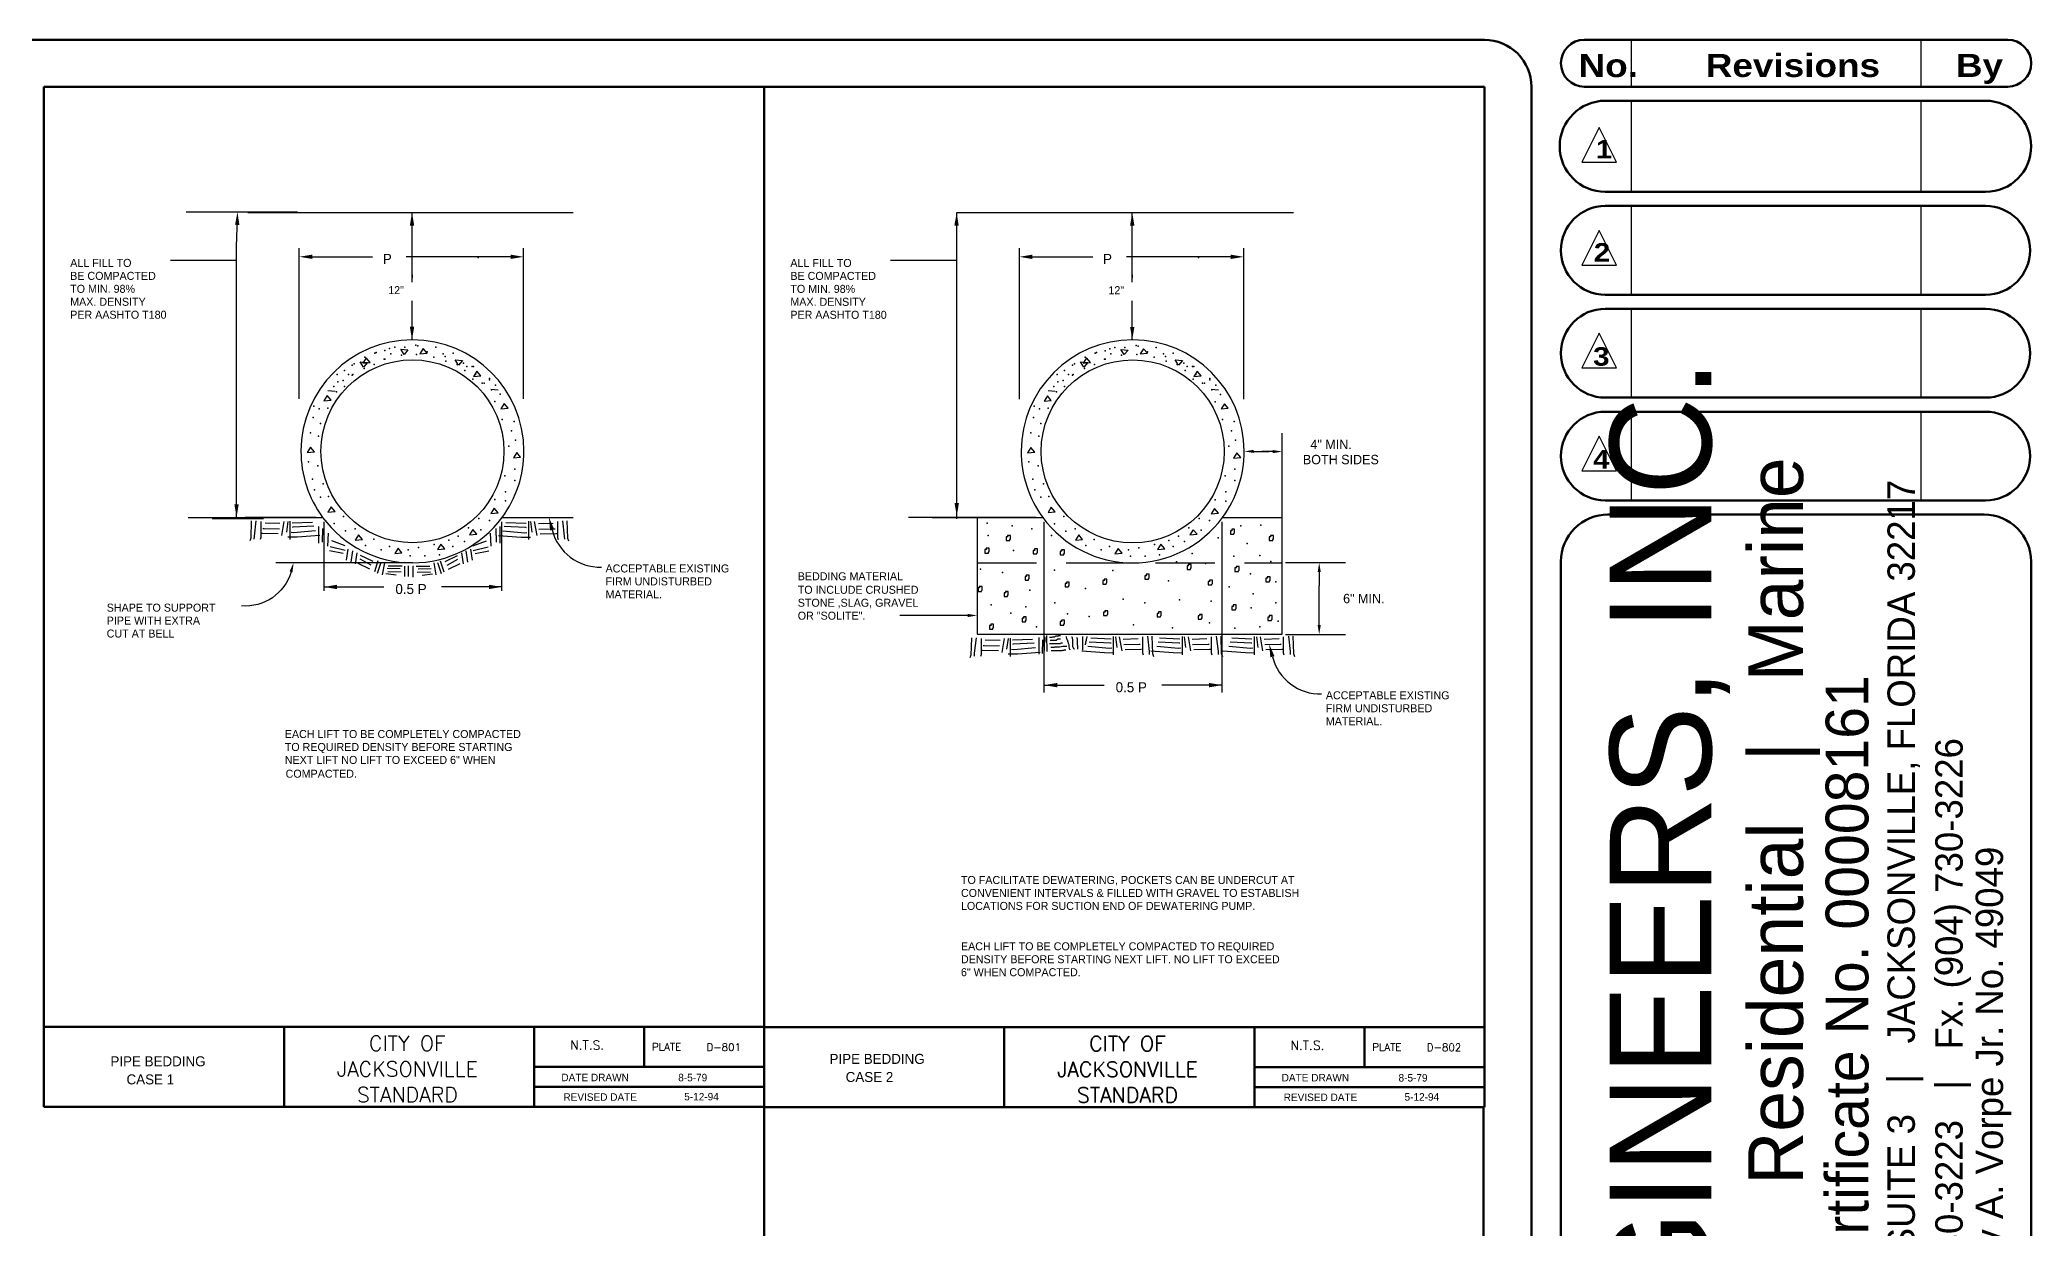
# Paper-space layout 'WS DET' of a CAD drawing. Header units: feet, sheet in inches. Extents: x -12.2 to 22.7, y -7.4 to 15.4.
# Drawn here: x 14.35 to 22.73, y 10.41 to 15.41 of the extents above; entities that cross this region are included whole.
import ezdxf
from ezdxf.enums import TextEntityAlignment as Align

# ---------------------------------------------------------------- set-up
doc = ezdxf.new("R2010")
doc.units = ezdxf.units.FT
doc.header["$MEASUREMENT"] = 0
doc.linetypes.add('HIDDEN', pattern=[0.375, 0.25, -0.125])
doc.layers.add('Border', color=118, linetype='Continuous', lineweight=70)
doc.layers.add('PNT_MRK', color=7, linetype='Continuous')
doc.layers.add('TBLK', color=7, linetype='Continuous')
doc.styles.add('AVA LOGO', font='')
doc.styles.add('ITALICC', font='simplex', dxfattribs={"height": 0.005333})
doc.styles.add('ROMAND', font='ariblk.ttf')
doc.styles.add('SIMPLEX', font='simplex.shx', dxfattribs={"width": 0.9, "height": 0.08})
doc.styles.get('AVA LOGO').set_extended_font_data('Agency FB')

# ---------------------------------------------------------------- blocks, each defined once
blk = doc.blocks.new('A$Ca8f96253')
for p, q in [((33.2237, 11.2131), (33.2237, 11.4103)), ((34.4419, 11.2131), (34.4419, 11.4103)), ((33.2237, 10.7703), (33.2237, 11.1538)), ((34.4419, 10.7703), (34.4419, 11.1538)), ((33.0876, 11.041), (33.0147, 10.8953)), ((33.1605, 10.8953), (33.0876, 11.041)), ((33.0147, 10.8953), (33.1605, 10.8953)), ((33.2237, 10.3374), (33.2237, 10.7109)), ((34.4419, 10.3374), (34.4419, 10.7109)), ((33.0876, 10.6081), (33.0147, 10.4623)), ((33.1605, 10.4623), (33.0876, 10.6081)), ((33.0147, 10.4623), (33.1605, 10.4623)), ((33.2237, 9.9044), (33.2237, 10.278)), ((34.4419, 9.9044), (34.4419, 10.278)), ((33.0876, 10.1751), (33.0147, 10.0294)), ((33.1605, 10.0294), (33.0876, 10.1751)), ((33.0147, 10.0294), (33.1605, 10.0294)), ((33.2237, 9.4715), (33.2237, 9.8451)), ((34.4419, 9.4715), (34.4419, 9.8438)), ((33.0876, 9.7422), (33.0147, 9.5964)), ((33.1605, 9.5964), (33.0876, 9.7422)), ((33.0147, 9.5964), (33.1605, 9.5964))]:
    blk.add_line(p, q)
at = {"layer": 'Border'}
for points in [[(32.8026, 11.2123), (32.8026, -11.2123, -0.414214), (32.6047, -11.4103), (1.4979, -11.4103, -0.414214), (1.3, -11.2123), (1.3, 11.2123, -0.414214), (1.4979, 11.4103), (32.6047, 11.4103, -0.414214)], [(33.0249, 11.2131, -1), (33.0249, 11.4103), (34.8069, 11.4103, -1), (34.8069, 11.2131)], [(33.1131, 10.7703), (34.7138, 10.7703, 1), (34.7138, 11.1538), (33.1131, 11.1538, 1)], [(33.1131, 10.7109, 1), (33.1131, 10.3374), (34.7138, 10.3374, 1), (34.7138, 10.7109)], [(33.1131, 10.278, 1), (33.1131, 9.9044), (34.7138, 9.9044, 1), (34.7138, 10.278)], [(34.7138, 9.8451), (33.1131, 9.8451, 1), (33.1131, 9.4715), (34.7138, 9.4715, 1)], [(32.9263, 9.2142, -0.414214), (33.1242, 9.4121), (34.7076, 9.4121, -0.414214), (34.9055, 9.2142), (34.9055, 3.1445, -0.414214), (34.7076, 2.9466), (33.1242, 2.9466, -0.414214), (32.9263, 3.1445)]]:
    blk.add_lwpolyline(points, format="xyb", close=True, dxfattribs=at)
at = {"style": 'ROMAND'}
for s, height, p in [('No.', 0.09716, (33.0004, 11.2533)), ('Revisions', 0.09716, (33.5358, 11.2538)), ('By', 0.09716, (34.5886, 11.2539)), ('1', 0.0777, (33.0734, 10.9113)), ('2', 0.0777, (33.0647, 10.477)), ('3', 0.0777, (33.0618, 10.0389)), ('4', 0.0777, (33.0618, 9.606))]:
    blk.add_text(s, height=height, dxfattribs=at).set_placement(p)
at = {"style": 'AVA LOGO'}
for s, height, p in [('AVA ENGINEERS, INC.', 0.4268, (33.5591, 7.0036)), ('Commercial   |   Residential   |   Marine', 0.230472, (33.9454, 7.0036)), ('4201 BAYMEADOWS RD, SUITE 3   |   JACKSONVILLE, FLORIDA 32217', 0.115236, (34.416, 7.0036)), ('Florida Certificate No. 00008161', 0.18, (34.2205, 7.0036)), ('Ph. (904) 730-3223   |   Fx. (904) 730-3226', 0.115236, (34.6172, 7.0036)), ('Henry A. Vorpe Jr. No. 49049', 0.115236, (34.787, 7.0036))]:
    blk.add_text(s, height=height, rotation=90, dxfattribs=at).set_placement(p, align=Align.CENTER)
blk = doc.blocks.new('STNDBLK', base_point=(0, 0))
at = {"layer": 'Border'}
for p, q in [((0, 10.2), (0, 0)), ((7.2, 10.2), (0, 10.2)), ((7.2, 0.4), (7.2, 10.2)), ((0, 0.8), (7.2, 0.8)), ((2.4, 0.8), (2.4, 0)), ((4.9, 0.8), (4.9, 0.4)), ((6, 0.4), (6, 0.8)), ((4.9, 0.4), (7.2, 0.4)), ((4.9, 0.4), (4.9, 0)), ((7.2, 0), (7.2, 0.4)), ((4.9, 0.2), (7.2, 0.2)), ((0, 0), (7.2, 0))]:
    blk.add_line(p, q, dxfattribs=at)
at = {"style": 'ITALICC'}
for s, p in [('CITY OF', (3.632, 0.561)), ('JACKSONVILLE', (3.632, 0.304)), ('STANDARD', (3.632, 0.047))]:
    blk.add_text(s, height=0.15, dxfattribs=at).set_placement(p, align=Align.CENTER)
at = {"style": 'SIMPLEX'}
blk.add_text('PLATE', height=0.075, dxfattribs=at).set_placement((6.078, 0.563))
for s, p in [('DATE DRAWN', (5.51, 0.295)), ('REVISED DATE', (5.561, 0.099))]:
    blk.add_text(s, height=0.075).set_placement(p, align=Align.MIDDLE)
for tag, height, p in [('SCALE', 0.09, (5.431, 0.618)), ('PLATE_NO.', 0.075, (6.796, 0.598))]:
    blk.add_attdef(tag, text='', height=height, dxfattribs=at).set_placement(p, align=Align.MIDDLE)
for tag, p in [('DATE_DRAWN', (6.486, 0.294)), ('REVDATE', (6.574, 0.103))]:
    blk.add_attdef(tag, text='', height=0.075).set_placement(p, align=Align.MIDDLE)
blk = doc.blocks.new('ROCK')
for p, q in [((-0.24, 0.32), (-0.5, 0.32)), ((-0.5, 0.32), (-0.5, -0.38)), ((0.33, 0.61), (-0.24, 0.61)), ((-0.24, 0.61), (-0.24, 0.45)), ((-0.11, 0.45), (-0.24, 0.32)), ((0.33, -0.09), (0.33, 0.61)), ((-0.5, -0.38), (0.2, -0.38)), ((0.2, -0.25), (0.33, -0.09)), ((0.2, -0.38), (0.2, -0.25))]:
    blk.add_line(p, q)

psp = doc.layouts.new('WS DET')

# ---------------------------------------------------------------- linework, layer by layer
for p, q in [((14.89759, 14.48292), (15.17231, 14.48292)), ((17.9284, 14.48274), (18.20318, 14.48274)), ((19.57593, 12.90928), (19.57593, 13.75495)), ((19.45602, 13.67849), (19.52051, 13.67849)), ((19.53646, 13.67764), (19.49026, 13.67764)), ((15.55996, 13.42234), (15.59064, 13.42513)), ((16.24609, 13.41676), (16.27677, 13.41955)), ((18.59093, 13.42191), (18.62162, 13.42469)), ((19.27723, 13.41633), (19.30792, 13.41912)), ((18.29257, 13.40032), (18.29257, 12.90928)), ((15.91615, 13.20963), (15.34166, 13.20963)), ((19.59096, 13.21049), (19.84311, 13.21049)), ((19.73226, 13.17102), (19.73226, 13.11296)), ((19.73226, 12.94734), (19.73226, 13.11296)), ((18.2531, 12.98787), (17.96763, 12.98787)), ((18.29257, 12.90928), (19.57593, 12.90928)), ((19.59096, 12.90787), (19.84311, 12.90787)), ((18.57535, 12.83776), (18.57535, 12.83988)), ((18.57535, 12.83988), (18.57613, 12.83988)), ((18.57535, 12.83267), (18.57535, 12.83776)), ((18.57535, 12.83776), (18.57535, 12.83776)), ((18.57613, 12.86603), (18.57613, 12.86886)), ((18.57613, 12.86886), (18.57672, 12.86886)), ((18.57613, 12.86377), (18.57613, 12.86603)), ((18.57613, 12.86603), (18.57613, 12.86603)), ((18.57613, 12.86165), (18.57613, 12.86377)), ((18.57613, 12.86377), (18.57613, 12.86377)), ((18.57613, 12.85953), (18.57613, 12.86165)), ((18.57613, 12.86165), (18.57613, 12.86165)), ((18.57613, 12.85727), (18.57613, 12.85953)), ((18.57613, 12.85953), (18.57613, 12.85953)), ((18.57613, 12.85515), (18.57613, 12.85727)), ((18.57613, 12.85727), (18.57613, 12.85727)), ((18.57613, 12.85289), (18.57613, 12.85515)), ((18.57613, 12.85515), (18.57613, 12.85515)), ((18.57613, 12.85006), (18.57613, 12.85289)), ((18.57613, 12.85289), (18.57613, 12.85289)), ((18.57613, 12.84709), (18.57613, 12.85006)), ((18.57613, 12.85006), (18.57613, 12.85006)), ((18.57613, 12.84497), (18.57613, 12.84709)), ((18.57613, 12.84709), (18.57613, 12.84709)), ((18.57613, 12.84285), (18.57613, 12.84497)), ((18.57613, 12.84497), (18.57613, 12.84497)), ((18.57613, 12.83988), (18.57613, 12.84285)), ((18.57613, 12.84285), (18.57613, 12.84285)), ((18.57672, 12.87098), (18.57672, 12.87395)), ((18.57672, 12.87395), (18.5775, 12.87395)), ((18.57672, 12.86886), (18.57672, 12.87098)), ((18.57672, 12.87098), (18.57672, 12.87098)), ((18.57828, 12.89571), (18.5775, 12.89571)), ((18.5775, 12.87607), (18.5775, 12.87903)), ((18.5775, 12.87903), (18.57828, 12.87903)), ((18.5775, 12.87395), (18.5775, 12.87607)), ((18.5775, 12.87607), (18.5775, 12.87607)), ((18.57828, 12.89487), (18.57828, 12.89571)), ((18.57828, 12.89275), (18.57828, 12.89487)), ((18.57828, 12.89487), (18.57828, 12.89487)), ((18.57828, 12.88907), (18.57828, 12.89275)), ((18.57828, 12.89275), (18.57828, 12.89275)), ((18.57828, 12.88624), (18.57828, 12.88907)), ((18.57828, 12.88907), (18.57828, 12.88907)), ((18.57828, 12.88327), (18.57828, 12.88624)), ((18.57828, 12.88624), (18.57828, 12.88624)), ((18.57828, 12.88115), (18.57828, 12.88327)), ((18.57828, 12.88327), (18.57828, 12.88327)), ((18.57828, 12.87903), (18.57828, 12.88115)), ((18.57828, 12.88115), (18.57828, 12.88115)), ((18.58687, 12.83564), (18.5855, 12.90292)), ((18.59702, 12.89642), (18.60209, 12.89642)), ((18.59702, 12.86956), (18.64346, 12.86956)), ((18.59994, 12.88327), (18.62375, 12.88327)), ((18.60209, 12.89642), (18.60424, 12.89713)), ((18.60209, 12.85444), (18.61809, 12.85444)), ((18.60365, 12.83988), (18.6499, 12.83988)), ((18.60424, 12.89713), (18.60873, 12.89713)), ((18.60873, 12.89713), (18.61087, 12.89854)), ((18.61087, 12.89854), (18.62024, 12.89854)), ((18.61809, 12.85444), (18.62024, 12.85585)), ((18.62024, 12.89854), (18.62239, 12.90066)), ((18.62024, 12.85585), (18.62668, 12.85585)), ((18.62239, 12.90066), (18.62453, 12.90222)), ((18.62375, 12.88327), (18.62609, 12.88412)), ((18.62453, 12.90222), (18.62961, 12.90222)), ((18.62609, 12.88412), (18.62746, 12.88624)), ((18.62668, 12.85585), (18.62883, 12.85656)), ((18.62746, 12.88624), (18.63175, 12.88907)), ((18.62883, 12.85656), (18.63976, 12.85656)), ((18.62961, 12.90222), (18.63253, 12.90137)), ((18.63175, 12.88907), (18.6339, 12.88992)), ((18.63253, 12.90137), (18.63468, 12.90222)), ((18.6339, 12.88992), (18.64405, 12.88992)), ((18.63468, 12.90222), (18.63683, 12.90292)), ((18.63683, 12.90292), (18.64405, 12.90292)), ((18.63976, 12.85656), (18.65361, 12.85868)), ((18.64346, 12.87183), (18.64776, 12.87253)), ((18.64346, 12.86956), (18.64346, 12.87183)), ((18.64776, 12.87253), (18.65127, 12.87253)), ((18.6499, 12.83988), (18.65283, 12.84214)), ((18.65283, 12.84214), (18.65849, 12.84214)), ((18.65361, 12.85868), (18.66942, 12.85868)), ((18.65849, 12.84214), (18.66083, 12.84356)), ((18.66083, 12.84356), (18.66591, 12.84356)), ((18.66591, 12.90137), (18.66727, 12.89854)), ((18.66727, 12.89854), (18.66805, 12.88992)), ((18.66805, 12.88992), (18.67157, 12.88624)), ((18.67157, 12.88624), (18.67449, 12.87762)), ((18.67449, 12.87762), (18.67586, 12.87395)), ((18.67586, 12.87395), (18.67586, 12.87183)), ((18.67586, 12.87183), (18.67664, 12.86815)), ((18.67664, 12.86815), (18.6782, 12.86518)), ((18.6782, 12.86518), (18.67879, 12.85727)), ((18.67879, 12.85727), (18.67957, 12.84865)), ((18.67957, 12.84865), (18.68093, 12.84638)), ((18.68093, 12.84638), (18.6825, 12.84426)), ((18.6825, 12.84426), (18.68328, 12.84285)), ((18.68972, 12.89925), (18.6905, 12.89713)), ((18.6905, 12.89713), (18.69186, 12.89487)), ((18.69186, 12.89487), (18.69323, 12.89133)), ((18.69323, 12.89133), (18.69401, 12.88766)), ((18.69401, 12.88766), (18.69401, 12.85797)), ((18.69401, 12.85797), (18.69557, 12.85585)), ((18.69557, 12.85585), (18.69694, 12.85218)), ((18.69694, 12.85218), (18.6983, 12.84935)), ((18.6983, 12.84935), (18.70064, 12.84709)), ((18.70064, 12.84709), (18.70064, 12.84638)), ((18.71216, 12.89487), (18.71216, 12.89275)), ((18.71216, 12.89275), (18.71294, 12.89062)), ((18.71294, 12.89062), (18.71294, 12.86518)), ((18.71294, 12.86518), (18.71431, 12.86165)), ((18.71431, 12.86165), (18.71431, 12.84568)), ((18.71431, 12.84568), (18.71509, 12.84568)), ((18.73538, 12.89925), (18.73538, 12.84214)), ((18.74904, 12.86815), (18.74983, 12.87027)), ((18.74904, 12.86448), (18.74904, 12.86815)), ((18.74983, 12.87027), (18.75041, 12.87395)), ((18.75041, 12.87833), (18.75119, 12.88045)), ((18.75041, 12.87395), (18.75041, 12.87833)), ((18.75119, 12.88045), (18.75275, 12.88412)), ((18.75275, 12.88412), (18.75334, 12.88695)), ((18.75334, 12.88907), (18.75412, 12.89204)), ((18.75334, 12.88695), (18.75334, 12.88907)), ((18.75412, 12.89204), (18.7549, 12.89416)), ((18.7549, 12.89416), (18.75627, 12.89713)), ((18.75627, 12.89713), (18.75627, 12.89925))]:
    psp.add_line(p, q)
at = {"linetype": 'HIDDEN'}
psp.add_line((18.29257, 13.20915), (19.57593, 13.20915), dxfattribs=at)
for points, format in [([(15.40513, 13.1717, -0.3583555), (15.19709, 13.02826, 80.8822279)], "xyb"), ([(15.416, 13.20963, 0, 0.01314, 0), (15.40513, 13.1717, 0, 0, 0)], "xyseb")]:
    psp.add_lwpolyline(points, format=format)
for p in [(15.58692, 13.37433), (15.62633, 13.405), (15.63511, 13.34367), (15.67453, 13.35243), (16.15216, 13.35681), (16.19606, 13.39624), (16.20464, 13.34805), (16.23976, 13.38747), (18.33492, 13.37657), (18.33843, 13.32512), (18.43952, 13.36456), (18.52344, 13.35268), (18.60596, 13.32512), (18.6179, 13.37389), (18.65732, 13.40456), (18.6661, 13.34321), (18.70552, 13.35198), (19.18327, 13.35636), (19.22718, 13.39579), (19.23577, 13.3476), (19.2709, 13.38703), (19.40283, 13.36456), (19.48714, 13.36809), (15.71843, 13.28234), (15.75355, 13.30862), (15.78418, 13.26482), (15.8191, 13.27796), (15.89812, 13.26482), (15.94183, 13.27358), (16.00758, 13.28672), (16.02943, 13.24291), (16.06885, 13.30424), (16.08641, 13.27796), (16.10826, 13.32176), (16.1346, 13.29986), (18.44593, 13.26137), (18.74943, 13.28187), (18.78456, 13.30816), (18.8152, 13.26434), (18.85014, 13.27749), (18.92918, 13.26434), (18.97289, 13.27311), (19.03866, 13.28625), (19.06052, 13.24243), (19.09994, 13.30378), (19.1175, 13.27749), (19.13936, 13.32131), (19.16571, 13.2994), (19.19811, 13.24922), (19.30642, 13.31466), (19.42859, 13.29063), (15.9069, 13.23853), (15.96817, 13.23853), (18.30639, 13.18222), (18.39928, 13.16837), (18.61786, 13.17869), (18.86415, 13.17699), (18.93796, 13.23805), (18.99924, 13.23805), (19.13193, 13.21374), (19.25314, 13.20625), (19.37355, 13.2372), (19.44245, 13.16328), (19.48206, 13.24074), (19.52851, 13.21487), (18.51462, 13.09445), (18.74881, 13.10123), (19.09818, 13.13402), (19.35287, 13.10816), (19.45454, 13.0789), (19.5492, 13.12879), (18.35127, 13.03239), (18.43383, 12.99805), (18.49745, 13.02377), (18.61962, 13.04102), (18.67309, 12.99451), (18.90709, 13.05656), (18.99842, 13.04102), (19.14463, 13.05303), (19.27715, 13.04794), (19.44596, 13.02038), (19.5492, 13.04102), (18.54233, 12.93953), (18.76423, 12.9842), (18.95022, 12.94815), (19.11536, 12.936), (19.27031, 12.95663), (19.37707, 12.9343), (19.48206, 12.93939), (19.55954, 12.96356)]:
    psp.add_point(p)
for points in [[(19.45602, 13.67191), (19.45602, 13.68507), (19.41655, 13.67849)], [(19.53646, 13.68422), (19.53646, 13.67106), (19.57593, 13.67764)], [(19.72568, 13.17102), (19.73884, 13.17102), (19.73226, 13.21049)], [(18.2531, 12.99445), (18.2531, 12.98129), (18.29257, 12.98787)], [(19.73884, 12.94734), (19.72568, 12.94734), (19.73226, 12.90787)]]:
    psp.add_solid(points)
at = {"layer": 'PNT_MRK'}
for p, q in [((14.96379, 14.68671), (15.4327, 14.68671)), ((15.22412, 14.68392), (16.59284, 14.68392)), ((15.91435, 14.39093), (15.91435, 14.68392)), ((18.20686, 13.3953), (18.20686, 14.6838)), ((18.20686, 14.6838), (19.62406, 14.6838)), ((18.94541, 14.39073), (18.94541, 14.6838)), ((15.1775, 14.64037), (15.17598, 14.56116)), ((15.17598, 13.39574), (15.17598, 14.56116)), ((15.43987, 13.8993), (15.43987, 14.53414)), ((16.3836, 13.8993), (16.3836, 14.53414)), ((18.47081, 13.89898), (18.47081, 14.53397)), ((19.41477, 13.89898), (19.41477, 14.53397)), ((15.49459, 14.49753), (15.74857, 14.49753)), ((16.32888, 14.49753), (15.88969, 14.49753)), ((15.91434, 14.42209), (15.91435, 14.40956)), ((18.52555, 14.49736), (18.77958, 14.49736)), ((19.36004, 14.49736), (18.92074, 14.49736)), ((18.9454, 14.4219), (18.94541, 14.40936)), ((15.91435, 14.14809), (15.91435, 14.31207)), ((18.94541, 14.14783), (18.94541, 14.31186)), ((15.86677, 14.10825), (15.89745, 14.10547)), ((15.88071, 14.08595), (15.86677, 14.10825)), ((15.89745, 14.10547), (15.88071, 14.08595)), ((15.9616, 14.11103), (15.94765, 14.08872)), ((15.94765, 14.08872), (15.97833, 14.09151)), ((15.97833, 14.09151), (15.9616, 14.11103)), ((18.89781, 14.10799), (18.9285, 14.1052)), ((18.91176, 14.08567), (18.89781, 14.10799)), ((18.9285, 14.1052), (18.91176, 14.08567)), ((18.99267, 14.11076), (18.97872, 14.08845)), ((18.97872, 14.08845), (19.0094, 14.09124)), ((19.0094, 14.09124), (18.99267, 14.11076)), ((15.69663, 14.05528), (15.72731, 14.05249)), ((15.71057, 14.03297), (15.69663, 14.05528)), ((15.72173, 14.07199), (15.70778, 14.04969)), ((15.70778, 14.04969), (15.73846, 14.05247)), ((15.72731, 14.05249), (15.71057, 14.03297)), ((15.73846, 14.05247), (15.72173, 14.07199)), ((16.09548, 14.06364), (16.12616, 14.06085)), ((16.10942, 14.04134), (16.09548, 14.06364)), ((16.12616, 14.06085), (16.10942, 14.04134)), ((16.18752, 14.01623), (16.17357, 13.99392)), ((16.17357, 13.99392), (16.20425, 13.99671)), ((16.20425, 13.99671), (16.18752, 14.01623)), ((18.72763, 14.055), (18.75832, 14.05221)), ((18.74158, 14.03269), (18.72763, 14.055)), ((18.75274, 14.07171), (18.73879, 14.0494)), ((18.73879, 14.0494), (18.76948, 14.05219)), ((18.75832, 14.05221), (18.74158, 14.03269)), ((18.76948, 14.05219), (18.75274, 14.07171)), ((19.12658, 14.06336), (19.15727, 14.06057)), ((19.14053, 14.04105), (19.12658, 14.06336)), ((19.15727, 14.06057), (19.14053, 14.04105)), ((19.21864, 14.01594), (19.20469, 13.99363)), ((19.20469, 13.99363), (19.23538, 13.99642)), ((19.23538, 13.99642), (19.21864, 14.01594)), ((15.55717, 13.91306), (15.54322, 13.89076)), ((15.5739, 13.89355), (15.55717, 13.91306)), ((15.55996, 13.93539), (15.59064, 13.9326)), ((16.24609, 13.94096), (16.27677, 13.93817)), ((18.58814, 13.91275), (18.57419, 13.89044)), ((18.60488, 13.89323), (18.58814, 13.91275)), ((18.59093, 13.93507), (18.62162, 13.93229)), ((19.27723, 13.94065), (19.30792, 13.93786)), ((15.54322, 13.89076), (15.5739, 13.89355)), ((16.30187, 13.87961), (16.28793, 13.8573)), ((16.28793, 13.8573), (16.31861, 13.86009)), ((16.31861, 13.86009), (16.30187, 13.87961)), ((18.57419, 13.89044), (18.60488, 13.89323)), ((19.33303, 13.87928), (19.31908, 13.85697)), ((19.31908, 13.85697), (19.34976, 13.85976)), ((19.34976, 13.85976), (19.33303, 13.87928)), ((15.48744, 13.69558), (15.47349, 13.67328)), ((15.47349, 13.67328), (15.50417, 13.67607)), ((15.50417, 13.67607), (15.48744, 13.69558)), ((16.35487, 13.67328), (16.34092, 13.65097)), ((16.3716, 13.65376), (16.35487, 13.67328)), ((18.51839, 13.69522), (18.50444, 13.67291)), ((18.50444, 13.67291), (18.53513, 13.67569)), ((18.53513, 13.67569), (18.51839, 13.69522)), ((19.38603, 13.67291), (19.37208, 13.65059)), ((19.40277, 13.65338), (19.38603, 13.67291)), ((16.34092, 13.65097), (16.3716, 13.65376)), ((19.37208, 13.65059), (19.40277, 13.65338)), ((15.5739, 13.44465), (15.55996, 13.42234)), ((15.59064, 13.42513), (15.5739, 13.44465)), ((16.26004, 13.43907), (16.24609, 13.41676)), ((16.27677, 13.41955), (16.26004, 13.43907)), ((18.60488, 13.44422), (18.59093, 13.42191)), ((18.62162, 13.42469), (18.60488, 13.44422)), ((19.29118, 13.43864), (19.27723, 13.41633)), ((19.30792, 13.41912), (19.29118, 13.43864)), ((14.97245, 13.40055), (15.43642, 13.40055)), ((15.07293, 13.39574), (15.28933, 13.39574)), ((15.51036, 13.40076), (15.21249, 13.40076)), ((15.22412, 13.40076), (15.53821, 13.40076)), ((15.54406, 13.09171), (15.54406, 13.38253)), ((15.68899, 13.32747), (15.67504, 13.30516)), ((15.70573, 13.30795), (15.68899, 13.32747)), ((16.17092, 13.34937), (16.15697, 13.32707)), ((16.15697, 13.32707), (16.18765, 13.32985)), ((16.18765, 13.32985), (16.17092, 13.34937)), ((16.29248, 13.09171), (16.29248, 13.38253)), ((16.29408, 13.40076), (16.59195, 13.40076)), ((18.00328, 13.40096), (18.46736, 13.40096)), ((18.10378, 13.40039), (18.32024, 13.40039)), ((18.54132, 13.40032), (18.24338, 13.40032)), ((18.25501, 13.40032), (18.56918, 13.40032)), ((18.57503, 12.66377), (18.57503, 13.38208)), ((18.71999, 13.32701), (18.70604, 13.3047)), ((18.73673, 13.30749), (18.71999, 13.32701)), ((19.20204, 13.34892), (19.18809, 13.32661)), ((19.18809, 13.32661), (19.21877, 13.3294)), ((19.21877, 13.3294), (19.20204, 13.34892)), ((19.32363, 12.66377), (19.32363, 13.38208)), ((19.32523, 13.40032), (19.57593, 13.40032)), ((15.67504, 13.30516), (15.70573, 13.30795)), ((15.85542, 13.27052), (15.84147, 13.24821)), ((15.84147, 13.24821), (15.87216, 13.251)), ((15.87216, 13.251), (15.85542, 13.27052)), ((16.03512, 13.28804), (16.02117, 13.26574)), ((16.02117, 13.26574), (16.05185, 13.26853)), ((16.05185, 13.26853), (16.03512, 13.28804)), ((18.70604, 13.3047), (18.73673, 13.30749)), ((18.88646, 13.27005), (18.87251, 13.24774)), ((18.87251, 13.24774), (18.9032, 13.25053)), ((18.9032, 13.25053), (18.88646, 13.27005)), ((19.06621, 13.28758), (19.05226, 13.26526)), ((19.05226, 13.26526), (19.08294, 13.26805)), ((19.08294, 13.26805), (19.06621, 13.28758)), ((15.54406, 13.10802), (15.79588, 13.10802)), ((16.29248, 13.10802), (16.03899, 13.10802)), ((18.57503, 12.69463), (18.82691, 12.69463)), ((19.32363, 12.69463), (19.07008, 12.69463))]:
    psp.add_line(p, q, dxfattribs=at)
for points, format in [([(16.49054, 13.40076, 0, 0.01822, 0), (16.50415, 13.34776, 0, 0, 0)], "xyseb"), ([(16.50415, 13.34776, 0.3496924), (16.71121, 13.19148, -1.0891319)], "xyb"), ([(19.52173, 12.86688, 0, 0.01823, 0), (19.53535, 12.81387, 0, 0, 0)], "xyseb"), ([(19.53535, 12.81387, 0.3496924), (19.74246, 12.65755, -1.0891319)], "xyb")]:
    psp.add_lwpolyline(points, format=format, dxfattribs=at)
for points in [[(15.23786, 13.38606), (15.23572, 13.31329), (15.23123, 13.30156)], [(15.25699, 13.38606), (15.24957, 13.32134), (15.24899, 13.30961)], [(15.27825, 13.38309), (15.27825, 13.31625), (15.27533, 13.3082)], [(15.35122, 13.33095), (15.28489, 13.33236), (15.28118, 13.33236)], [(15.3563, 13.35158), (15.29152, 13.35229), (15.28723, 13.35299)], [(15.35844, 13.37433), (15.29601, 13.37659)], [(15.37542, 13.38394), (15.36508, 13.32501)], [(15.39161, 13.38309), (15.38576, 13.3383)], [(15.40039, 13.38535), (15.40039, 13.30735)], [(15.5077, 13.34423), (15.41581, 13.33604), (15.40625, 13.33688)], [(15.49522, 13.37942), (15.40995, 13.37575)], [(15.50185, 13.36331), (15.41288, 13.35893), (15.40995, 13.35808)], [(15.52097, 13.3626), (15.52097, 13.29265)], [(15.53717, 13.3537), (15.5358, 13.29633)], [(15.56156, 13.33462), (15.55863, 13.27951)], [(16.24289, 13.33462), (16.24581, 13.27951)], [(16.26727, 13.3537), (16.26864, 13.29633)], [(16.28347, 13.3626), (16.28347, 13.29265)], [(16.29674, 13.34423), (16.38863, 13.33604), (16.39819, 13.33688)], [(16.30259, 13.36331), (16.39156, 13.35893), (16.39449, 13.35808)], [(16.30922, 13.37942), (16.39449, 13.37575)], [(16.40405, 13.38535), (16.40405, 13.30735)], [(16.41283, 13.38309), (16.41868, 13.3383)], [(16.42902, 13.38394), (16.43936, 13.32501)], [(16.446, 13.37433), (16.50843, 13.37659)], [(16.44814, 13.35158), (16.51292, 13.35229), (16.51721, 13.35299)], [(16.45322, 13.33095), (16.51955, 13.33236), (16.52326, 13.33236)], [(16.52619, 13.38309), (16.52619, 13.31625), (16.52911, 13.3082)], [(16.54746, 13.38606), (16.55487, 13.32134), (16.55545, 13.30961)], [(16.56658, 13.38606), (16.56872, 13.31329), (16.57321, 13.30156)], [(15.52624, 13.32431), (15.43122, 13.31767), (15.39161, 13.31696)], [(15.62477, 13.24857), (15.56741, 13.25959)], [(15.63277, 13.26185), (15.56955, 13.27725)], [(15.63355, 13.28163), (15.57697, 13.30156)], [(15.64389, 13.26694), (15.63726, 13.22059)], [(15.66379, 13.26029), (15.65716, 13.21182)], [(15.68213, 13.25083), (15.67472, 13.20589)], [(16.12231, 13.25083), (16.12972, 13.20589)], [(16.14065, 13.26029), (16.14728, 13.21182)], [(16.16055, 13.26694), (16.16718, 13.22059)], [(16.17089, 13.28163), (16.22747, 13.30156)], [(16.17167, 13.26185), (16.23489, 13.27725)], [(16.17967, 13.24857), (16.23703, 13.25959)], [(16.2782, 13.32431), (16.37322, 13.31767), (16.41283, 13.31696)], [(15.73716, 13.18314), (15.68721, 13.2073)], [(15.74223, 13.19925), (15.69677, 13.22426)], [(15.75042, 13.2155), (15.69813, 13.2398)], [(15.77091, 13.21762), (15.75628, 13.17212)], [(15.78281, 13.21027), (15.7674, 13.16392)], [(15.79823, 13.20956), (15.78945, 13.15954)], [(15.84739, 13.15742), (15.80408, 13.16321)], [(15.86437, 13.18455), (15.80915, 13.18526)], [(15.86886, 13.16985), (15.81286, 13.17127)], [(15.87256, 13.19557), (15.81442, 13.19557)], [(15.88466, 13.15163), (15.88466, 13.19501), (15.88466, 13.19501)], [(15.89988, 13.15163), (15.89988, 13.19685), (15.89988, 13.19685)], [(15.91861, 13.14965), (15.91861, 13.19501), (15.92056, 13.19501)], [(15.93188, 13.19557), (15.99002, 13.19557)], [(15.93558, 13.16985), (15.99158, 13.17127)], [(15.94007, 13.18455), (15.99529, 13.18526)], [(15.95705, 13.15742), (16.00036, 13.16321)], [(16.00622, 13.20956), (16.015, 13.15954)], [(16.02163, 13.21027), (16.03704, 13.16392)], [(16.03353, 13.21762), (16.04816, 13.17212)], [(16.05402, 13.2155), (16.10631, 13.2398)], [(16.06221, 13.19925), (16.10767, 13.22426)], [(16.06729, 13.18314), (16.11723, 13.2073)], [(18.26876, 12.89359), (18.26661, 12.8208), (18.26212, 12.80907)], [(18.28788, 12.89359), (18.28047, 12.82886), (18.27988, 12.81713)], [(18.30916, 12.89062), (18.30916, 12.82377), (18.30623, 12.81571)], [(18.38215, 12.83847), (18.31579, 12.83988), (18.31208, 12.83988)], [(18.38722, 12.8591), (18.32243, 12.85981), (18.31813, 12.86052)], [(18.38937, 12.88186), (18.32692, 12.88412)], [(18.40634, 12.89147), (18.396, 12.83253)], [(18.42254, 12.89062), (18.41669, 12.84582)], [(18.5572, 12.83183), (18.46216, 12.82518), (18.42254, 12.82448)], [(18.43133, 12.89289), (18.43133, 12.81486)], [(18.53866, 12.85175), (18.44674, 12.84356), (18.43718, 12.8444)], [(18.52617, 12.88695), (18.44089, 12.88327)], [(18.53281, 12.87084), (18.44382, 12.86645), (18.44089, 12.86561)], [(18.55193, 12.89472), (18.55193, 12.82476)], [(18.56813, 12.88582), (18.56677, 12.82843)], [(18.73324, 12.83861), (18.82828, 12.83197), (18.8679, 12.83126)], [(18.75841, 12.85854), (18.85033, 12.85034), (18.85989, 12.85119)], [(18.76427, 12.87762), (18.85326, 12.87324), (18.85619, 12.87239)], [(18.7709, 12.89373), (18.85619, 12.89006)], [(18.86575, 12.89967), (18.86575, 12.82165)], [(18.87453, 12.89741), (18.88039, 12.8526)], [(18.89073, 12.89826), (18.90107, 12.83932)], [(18.90771, 12.88865), (18.97016, 12.89091)], [(18.90986, 12.86589), (18.97465, 12.8666), (18.97894, 12.8673)], [(18.91493, 12.84525), (18.98128, 12.84667), (18.98499, 12.84667)], [(18.98792, 12.89741), (18.98792, 12.83055), (18.99085, 12.8225)], [(19.00919, 12.90038), (19.01661, 12.83564), (19.01719, 12.82391)], [(19.02305, 12.83861), (19.11809, 12.83197), (19.15771, 12.83126)], [(19.02832, 12.90038), (19.03046, 12.82758), (19.03495, 12.81585)], [(19.04822, 12.85854), (19.14014, 12.85034), (19.14971, 12.85119)], [(19.05408, 12.87762), (19.14307, 12.87324), (19.146, 12.87239)], [(19.06071, 12.89373), (19.146, 12.89006)], [(19.15556, 12.89967), (19.15556, 12.82165)], [(19.16434, 12.89741), (19.1702, 12.8526)], [(19.18054, 12.89826), (19.19088, 12.83932)], [(19.19752, 12.88865), (19.25997, 12.89091)], [(19.19967, 12.86589), (19.26446, 12.8666), (19.26875, 12.8673)], [(19.20474, 12.84525), (19.2711, 12.84667), (19.2748, 12.84667)], [(19.27773, 12.89741), (19.27773, 12.83055), (19.28066, 12.8225)], [(19.299, 12.90038), (19.30642, 12.83564), (19.307, 12.82391)], [(19.31813, 12.90038), (19.32028, 12.82758), (19.32476, 12.81585)], [(19.32633, 12.83861), (19.42137, 12.83197), (19.46099, 12.83126)], [(19.3515, 12.85854), (19.44342, 12.85034), (19.45298, 12.85119)], [(19.35736, 12.87762), (19.44635, 12.87324), (19.44928, 12.87239)], [(19.36399, 12.89373), (19.44928, 12.89006)], [(19.45884, 12.89967), (19.45884, 12.82165)], [(19.46762, 12.89741), (19.47348, 12.8526)], [(19.48382, 12.89826), (19.49416, 12.83932)], [(19.5008, 12.88865), (19.56325, 12.89091)], [(19.50294, 12.86589), (19.56774, 12.8666), (19.57203, 12.8673)], [(19.50802, 12.84525), (19.57437, 12.84667), (19.57808, 12.84667)], [(19.58101, 12.89741), (19.58101, 12.83055), (19.58394, 12.8225)], [(19.60228, 12.90038), (19.6097, 12.83564), (19.61028, 12.82391)], [(19.62141, 12.90038), (19.62355, 12.82758), (19.62804, 12.81585)]]:
    psp.add_lwpolyline(points, dxfattribs=at)
for centre, radius in [((15.91615, 13.67886), 0.38504), ((18.9472, 13.67849), 0.38514)]:
    psp.add_circle(centre, radius, dxfattribs=at)
for centre, radius, start, end in [((15.91615, 13.67886), 0.46923, 0.10295, 179.89705), ((18.9472, 13.67849), 0.46934, 0.10295, 179.89705), ((15.91615, 13.67886), 0.46923, 179.89705, 216.347754), ((15.91615, 13.67886), 0.46923, 323.652246, 0.10295), ((18.9472, 13.67849), 0.46934, 179.89705, 216.347754), ((18.9472, 13.67849), 0.46934, 323.652246, 0.10295), ((15.91615, 13.67886), 0.46923, 216.347754, 323.652246), ((18.9472, 13.67849), 0.46934, 216.347754, 323.652246)]:
    psp.add_arc(centre, radius, start, end, dxfattribs=at)
for p in [(16.19318, 14.49499), (19.2243, 14.49481), (15.75799, 14.09152), (15.76357, 14.0943), (15.79983, 14.10266), (15.81935, 14.11104), (15.82493, 14.08874), (15.84166, 14.1166), (15.86955, 14.08314), (15.8835, 14.1166), (15.93092, 14.12497), (15.93371, 14.08595), (15.93928, 14.12219), (15.97833, 14.0971), (16.01459, 14.1166), (16.04527, 14.08874), (16.08711, 14.09151), (18.78901, 14.09125), (18.79459, 14.09403), (18.83086, 14.10239), (18.85038, 14.11077), (18.85596, 14.08846), (18.8727, 14.11634), (18.9006, 14.08287), (18.91455, 14.11634), (18.96198, 14.1247), (18.96477, 14.08567), (18.97035, 14.12193), (19.0094, 14.09683), (19.04567, 14.11634), (19.07636, 14.08846), (19.11821, 14.09124), (15.59901, 14.00229), (15.62969, 14.01902), (15.64642, 14.0023), (15.66316, 14.04134), (15.66316, 13.99951), (15.66595, 14.00229), (15.67152, 14.0469), (15.71336, 14.02738), (15.71615, 14.0748), (15.7552, 14.04412), (15.79704, 14.06643), (15.79983, 14.06642), (16.00622, 14.0748), (16.05364, 14.07757), (16.05643, 14.05807), (16.10384, 14.04411), (16.13174, 14.04969), (16.13731, 14.01902), (16.14568, 14.03576), (16.16799, 14.03576), (16.17357, 14.03575), (16.18194, 14.0023), (18.62999, 14.00199), (18.66068, 14.01873), (18.67741, 14.00201), (18.69415, 14.04105), (18.69415, 13.99922), (18.69694, 14.00199), (18.70252, 14.04661), (18.74437, 14.02709), (18.74716, 14.07452), (18.78622, 14.04384), (18.82807, 14.06615), (18.83086, 14.06614), (19.0373, 14.07452), (19.08473, 14.07729), (19.08752, 14.05779), (19.13495, 14.04383), (19.16285, 14.0494), (19.16843, 14.01873), (19.17679, 14.03547), (19.19911, 14.03547), (19.20469, 14.03546), (19.21306, 14.00201), (15.58506, 13.9521), (15.59622, 13.92979), (15.6018, 13.97163), (15.62411, 13.97719), (15.62969, 13.95211), (16.17078, 13.98278), (16.20983, 13.96604), (16.2182, 13.96606), (16.24051, 13.98556), (16.24051, 13.98), (16.24888, 13.93816), (16.26562, 13.95768), (16.28514, 13.91864), (18.61604, 13.95179), (18.6272, 13.92948), (18.63278, 13.97133), (18.6551, 13.97689), (18.66068, 13.95181), (19.2019, 13.98249), (19.24096, 13.96574), (19.24933, 13.96575), (19.27165, 13.98526), (19.27165, 13.9797), (19.28002, 13.93785), (19.29676, 13.95737), (19.31629, 13.91833), (15.50139, 13.86845), (15.5237, 13.8573), (15.55996, 13.86009), (16.26283, 13.88797), (18.53234, 13.86813), (18.55466, 13.85697), (18.59093, 13.85976), (19.29397, 13.88765), (15.48744, 13.75693), (15.4986, 13.82105), (15.52928, 13.79596), (16.29351, 13.81269), (16.33256, 13.76529), (16.34371, 13.80432), (18.51839, 13.75657), (18.52955, 13.82072), (18.56024, 13.79562), (19.32466, 13.81235), (19.36371, 13.76494), (19.37487, 13.80398), (15.52091, 13.74298), (16.3214, 13.70116), (16.34929, 13.72625), (18.55187, 13.74263), (19.35255, 13.70079), (19.38045, 13.72589), (15.47907, 13.63424), (15.51812, 13.61752), (16.3465, 13.60357), (18.51002, 13.63386), (18.54908, 13.61713), (19.37766, 13.60318), (15.49581, 13.56175), (15.50417, 13.51714), (15.54043, 13.54223), (16.30466, 13.57569), (16.30745, 13.50878), (16.3465, 13.55617), (18.52676, 13.56135), (18.53513, 13.51673), (18.5714, 13.54183), (19.33582, 13.57529), (19.33861, 13.50836), (19.37766, 13.55577), (15.52928, 13.48647), (15.56275, 13.48926), (16.26283, 13.47532), (16.30745, 13.46974), (18.56024, 13.48605), (18.59372, 13.48884), (19.29397, 13.47489), (19.33861, 13.46932)]:
    psp.add_point(p, dxfattribs=at)
for points in [[(15.18785, 14.63182), (15.16961, 14.63217), (15.17979, 14.68671)], [(15.92353, 14.62921), (15.90529, 14.62919), (15.91435, 14.68392)], [(18.21492, 14.6289), (18.19668, 14.62925), (18.20686, 14.6838)], [(18.95459, 14.62907), (18.93634, 14.62905), (18.94541, 14.6838)], [(15.49459, 14.48841), (15.49459, 14.50665), (15.43987, 14.49753)], [(16.32888, 14.50665), (16.32888, 14.48841), (16.3836, 14.49753)], [(18.52555, 14.48823), (18.52555, 14.50648), (18.47081, 14.49736)], [(19.36004, 14.50648), (19.36004, 14.48823), (19.41477, 14.49736)], [(15.90523, 14.20281), (15.92347, 14.20281), (15.91435, 14.14809)], [(18.93629, 14.20257), (18.95453, 14.20257), (18.94541, 14.14783)], [(15.16686, 13.45527), (15.1851, 13.45527), (15.17598, 13.40055)], [(18.19773, 13.46078), (18.21598, 13.46078), (18.20686, 13.40604)], [(15.59878, 13.0989), (15.59878, 13.11714), (15.54406, 13.10802)], [(16.23776, 13.11714), (16.23776, 13.0989), (16.29248, 13.10802)], [(18.62976, 12.68551), (18.62976, 12.70376), (18.57503, 12.69463)], [(19.2689, 12.70376), (19.2689, 12.68551), (19.32363, 12.69463)]]:
    psp.add_solid(points, dxfattribs=at)

# ---------------------------------------------------------------- block references
at = {"xscale": 0.0210515078640954, "yscale": 0.0210515078640954, "zscale": 0.0210515078640954}
for p in [(19.36887, 13.3377), (18.33609, 13.25869), (18.42547, 13.31198), (18.53905, 13.2553), (18.65283, 13.25176), (19.53241, 13.31183), (18.50471, 13.14505), (19.00919, 13.14844), (19.1864, 13.18971), (19.3878, 13.18109), (18.30681, 13.09685), (18.41688, 13.07621), (18.67332, 13.11579), (18.83179, 13.1278), (19.27597, 13.12427), (19.51856, 13.13798), (18.8353, 12.99522), (19.06071, 12.99013), (19.23284, 12.97967), (19.3757, 13.01925), (18.35502, 12.93854), (18.49261, 12.9695), (18.65283, 12.95579), (19.52714, 12.97444)]:
    psp.add_blockref('ROCK', p, dxfattribs=at)
at = {"layer": 'PNT_MRK'}
for p, xscale, yscale, zscale, values in [((14.3656, 10.91933), 0.4209278946464287, 0.4209278946464287, 0.4209278946464287, {'DATE_DRAWN': '8-5-79', 'REVDATE': '5-12-94', 'PLATE_NO.': 'D-801', 'SCALE': 'N.T.S.'}), ((17.39628, 10.91829), 0.4210301572819073, 0.4210301572819073, 0.4210301572819073, {'DATE_DRAWN': '8-5-79', 'REVDATE': '5-12-94', 'PLATE_NO.': 'D-802', 'SCALE': 'N.T.S.'}), ((17.39628, 6.62967), 0.4204530444585977, 0.4204530444585977, 0.4204530444585977, {'DATE_DRAWN': '8-5-79', 'REVDATE': '5-12-94', 'PLATE_NO.': 'D-803', 'SCALE': 'N.T.S.'})]:
    psp.add_blockref('STNDBLK', p, dxfattribs=dict(at, xscale=xscale, yscale=yscale, zscale=zscale)).add_auto_attribs(values)
at = {"layer": 'TBLK'}
psp.add_blockref('A$Ca8f96253', (-12.17702, 4.00045), dxfattribs=at)

# ---------------------------------------------------------------- texts
for s, p in [('BOTH SIDES', (19.82327, 13.64414)), ('4" MIN. ', (19.78951, 13.70789)), ('6" MIN. ', (19.92729, 13.05911))]:
    psp.add_text(s, height=0.039472).set_placement(p, align=Align.MIDDLE_CENTER)
at = {"layer": 'PNT_MRK'}
for s, height, p in [('P', 0.04209, (15.81031, 14.48871)), ('P', 0.0421, (18.84134, 14.48854)), ('0.5 P', 0.042093, (15.9102, 13.0992)), ('0.5 P', 0.042103, (18.94126, 12.68581))]:
    psp.add_text(s, height=height, dxfattribs=at).set_placement(p, align=Align.MIDDLE)
for s, height, p in [('ALL FILL TO    ', 0.0336742, (14.47589, 14.45492)), ('BE COMPACTED    ', 0.0336742, (14.47589, 14.4004)), ('ALL FILL TO    ', 0.0336824, (17.5066, 14.45474)), ('BE COMPACTED    ', 0.0336824, (17.5066, 14.4002)), ('TO MIN. 98% ', 0.0336742, (14.47589, 14.34588)), ('   12"  ', 0.033674, (15.77663, 14.34029)), ('TO MIN. 98% ', 0.0336824, (17.5066, 14.34567)), ('   12"  ', 0.033682, (18.80765, 14.34008)), ('MAX. DENSITY', 0.0336742, (14.47589, 14.29136)), ('PER AASHTO T180', 0.0336742, (14.47589, 14.23684)), ('MAX. DENSITY', 0.0336824, (17.5066, 14.29114)), ('PER AASHTO T180', 0.0336824, (17.5066, 14.2366)), ('ACCEPTABLE EXISTING ', 0.0336742, (16.72882, 13.16901)), ('BEDDING MATERIAL    ', 0.0336824, (17.53774, 13.13601)), ('FIRM UNDISTURBED   ', 0.0336742, (16.72882, 13.11449)), ('MATERIAL.             ', 0.0336742, (16.72882, 13.05997)), ('TO INCLUDE CRUSHED  ', 0.0336824, (17.53774, 13.07918)), ('SHAPE TO SUPPORT    ', 0.0336742, (14.62956, 13.00396)), ('STONE ,SLAG, GRAVEL', 0.0336824, (17.53774, 13.02465)), ('OR "SOLITE".          ', 0.0336824, (17.53774, 12.97012)), ('CUT AT BELL           ', 0.0336742, (14.62956, 12.89492)), ('PIPE WITH EXTRA ', 0.0336742, (14.62956, 12.94944)), ('ACCEPTABLE EXISTING ', 0.0336824, (19.76008, 12.63508)), ('FIRM UNDISTURBED   ', 0.0336824, (19.76008, 12.58054)), ('     EACH LIFT TO BE COMPLETELY COMPACTED                                       ', 0.0336742, (15.31639, 12.47209)), ('MATERIAL.             ', 0.0336824, (19.76008, 12.52601)), ('     TO REQUIRED DENSITY BEFORE STARTING                      ', 0.0336742, (15.31639, 12.41757)), ('     NEXT LIFT NO LIFT TO EXCEED 6" WHEN                                            ', 0.0336742, (15.31639, 12.36305)), ('     COMPACTED.                                  ', 0.0336742, (15.3199, 12.30505)), ('TO FACILITATE DEWATERING, POCKETS CAN BE UNDERCUT AT                            ', 0.0336824, (18.22455, 11.8577)), ('CONVENIENT INTERVALS & FILLED WITH GRAVEL TO ESTABLISH       ', 0.0336824, (18.22455, 11.80317)), ('LOCATIONS FOR SUCTION END OF DEWATERING PUMP.                                       ', 0.0336824, (18.22455, 11.74864)), ('EACH LIFT TO BE COMPLETELY COMPACTED TO REQUIRED                          ', 0.0336824, (18.22455, 11.57869)), ('6" WHEN COMPACTED.                                 ', 0.0336824, (18.22455, 11.46962)), ('DENSITY BEFORE STARTING NEXT LIFT. NO LIFT TO EXCEED', 0.0336824, (18.22455, 11.52415)), (' PIPE BEDDING ', 0.0420928, (14.62959, 11.09042)), ('PIPE BEDDING  ', 0.042103, (17.67146, 11.10059)), ('  CASE 2        ', 0.042103, (17.70815, 11.0244)), ('   CASE 1      ', 0.0420928, (14.66608, 11.01426))]:
    psp.add_text(s, height=height, dxfattribs=at).set_placement(p)

doc.saveas('drawing.dxf')
